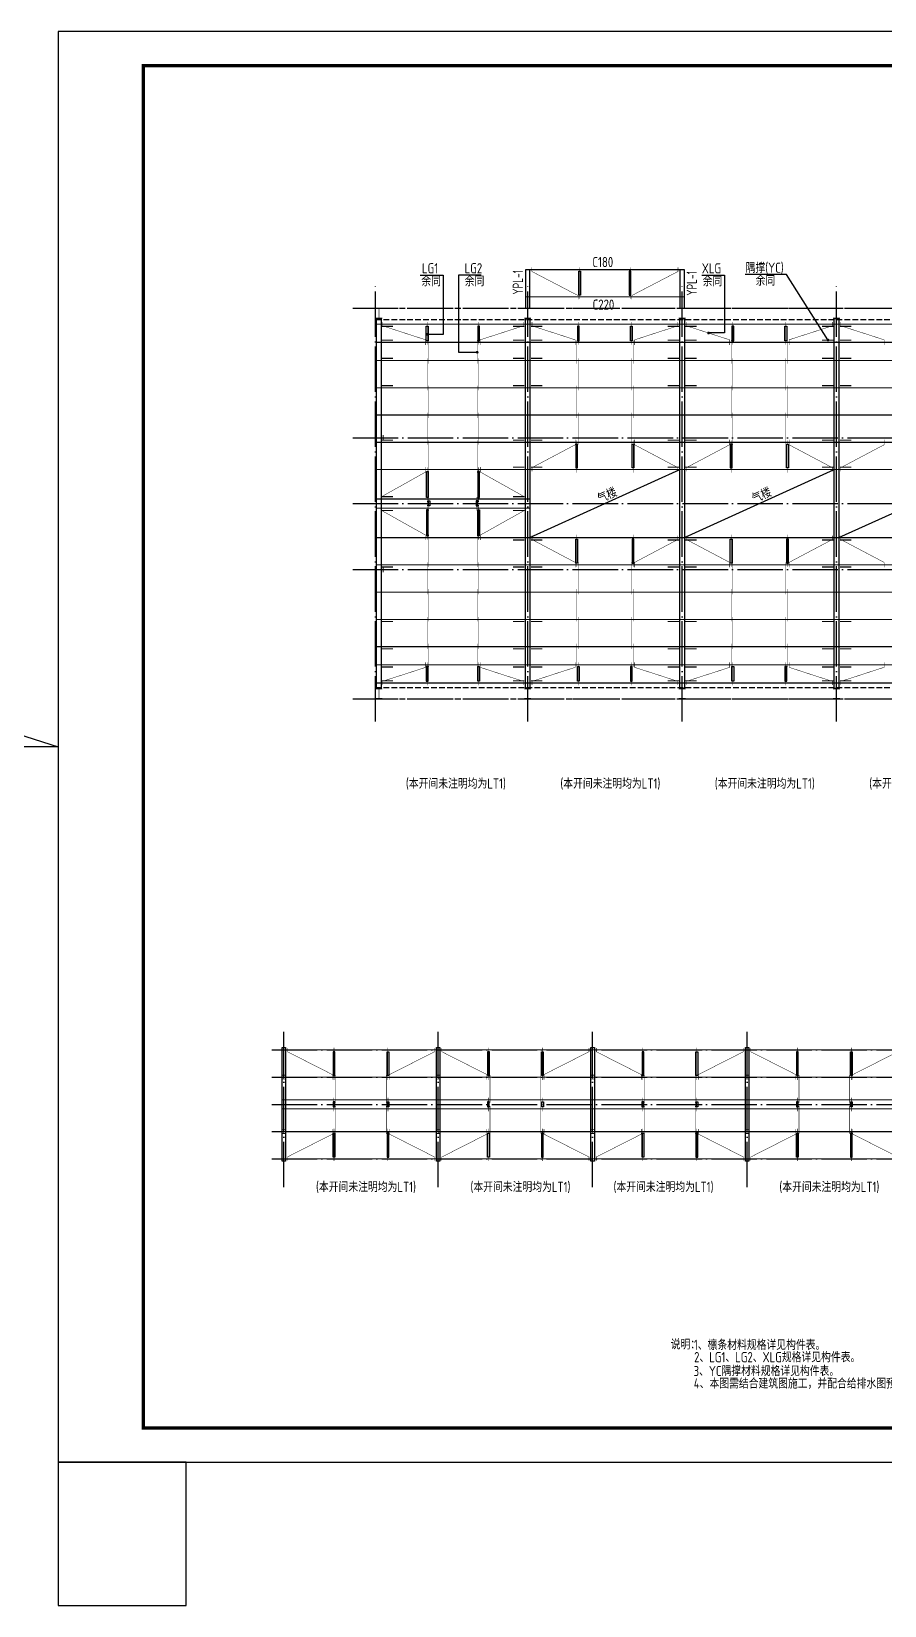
# Model space of a CAD drawing. Extents: x 9834882 to 10005569, y 1691670 to 2510806.
# Drawn here: x 9892948 to 9930504, y 1920607 to 1989920 of the extents above; entities that cross this region are included whole.
import ezdxf

# ---------------------------------------------------------------- set-up
doc = ezdxf.new("R2010")
doc.units = 0
doc.header["$LTSCALE"] = 1000
doc.header["$MEASUREMENT"] = 0
doc.linetypes.add('DASH', pattern=[0.35, 0.25, -0.1])
doc.linetypes.add('DOTE', pattern=[2.42, 2, -0.2, 0.02, -0.2])
for name, color, linetype in [('10014', 150, 'CONTINUOUS'), ('DIM_LEAD', 3, 'CONTINUOUS'), ('DOTE', 8, 'DOTE'), ('PUB_TEXT', 7, 'CONTINUOUS'), ('PUB_TITLE', 4, 'CONTINUOUS'), ('屋面隅撑', 6, 'CONTINUOUS'), ('柱', 2, 'CONTINUOUS'), ('标注文字', 3, 'CONTINUOUS'), ('梁', 4, 'CONTINUOUS'), ('檩条', 150, 'CONTINUOUS'), ('檩条拉条', 1, 'CONTINUOUS')]:
    doc.layers.add(name, color=color, linetype=linetype)
doc.styles.add('TSSD_DIMENSION', font='atssdeng.shx', dxfattribs={"width": 0.7, "bigfont": 'atssdchn.shx'})
doc.styles.add('TSSD_REIN', font='atssdeng.shx', dxfattribs={"width": 0.7, "bigfont": 'atssdchn.shx'})

msp = doc.modelspace()

# ---------------------------------------------------------------- hatches: boundary and pattern name
at = {"layer": '柱'}
for color, points in [(2, [(9908393.9, 1977730.7), (9908093.9, 1977730.7), (9908093.9, 1977698.7), (9908231.9, 1977698.7), (9908231.9, 1977312.7), (9908093.9, 1977312.7), (9908093.9, 1977280.7), (9908393.9, 1977280.7), (9908393.9, 1977312.7), (9908255.9, 1977312.7), (9908255.9, 1977698.7), (9908393.9, 1977698.7)]), (2, [(9914943.9, 1977730.7), (9914643.9, 1977730.7), (9914643.9, 1977698.7), (9914781.9, 1977698.7), (9914781.9, 1977312.7), (9914643.9, 1977312.7), (9914643.9, 1977280.7), (9914943.9, 1977280.7), (9914943.9, 1977312.7), (9914805.9, 1977312.7), (9914805.9, 1977698.7), (9914943.9, 1977698.7)]), (2, [(9921743.9, 1977730.7), (9921443.9, 1977730.7), (9921443.9, 1977698.7), (9921581.9, 1977698.7), (9921581.9, 1977312.7), (9921443.9, 1977312.7), (9921443.9, 1977280.7), (9921743.9, 1977280.7), (9921743.9, 1977312.7), (9921605.9, 1977312.7), (9921605.9, 1977698.7), (9921743.9, 1977698.7)]), (2, [(9928543.9, 1977730.7), (9928243.9, 1977730.7), (9928243.9, 1977698.7), (9928381.9, 1977698.7), (9928381.9, 1977312.7), (9928243.9, 1977312.7), (9928243.9, 1977280.7), (9928543.9, 1977280.7), (9928543.9, 1977312.7), (9928405.9, 1977312.7), (9928405.9, 1977698.7), (9928543.9, 1977698.7)]), (3, [(9908093.9, 1972150.7), (9908093.9, 1971910.7), (9908125.9, 1971910.7), (9908125.9, 1972018.7), (9908411.9, 1972018.7), (9908411.9, 1971910.7), (9908443.9, 1971910.7), (9908443.9, 1972150.7), (9908411.9, 1972150.7), (9908411.9, 1972042.7), (9908125.9, 1972042.7), (9908125.9, 1972150.7)]), (3, [(9908093.9, 1966350.7), (9908093.9, 1966110.7), (9908125.9, 1966110.7), (9908125.9, 1966218.7), (9908411.9, 1966218.7), (9908411.9, 1966110.7), (9908443.9, 1966110.7), (9908443.9, 1966350.7), (9908411.9, 1966350.7), (9908411.9, 1966242.7), (9908125.9, 1966242.7), (9908125.9, 1966350.7)]), (2, [(9908393.9, 1960530.7), (9908093.9, 1960530.7), (9908093.9, 1960562.7), (9908231.9, 1960562.7), (9908231.9, 1960948.7), (9908093.9, 1960948.7), (9908093.9, 1960980.7), (9908393.9, 1960980.7), (9908393.9, 1960948.7), (9908255.9, 1960948.7), (9908255.9, 1960562.7), (9908393.9, 1960562.7)]), (2, [(9914943.9, 1960530.7), (9914643.9, 1960530.7), (9914643.9, 1960562.7), (9914781.9, 1960562.7), (9914781.9, 1960948.7), (9914643.9, 1960948.7), (9914643.9, 1960980.7), (9914943.9, 1960980.7), (9914943.9, 1960948.7), (9914805.9, 1960948.7), (9914805.9, 1960562.7), (9914943.9, 1960562.7)]), (2, [(9921743.9, 1960530.7), (9921443.9, 1960530.7), (9921443.9, 1960562.7), (9921581.9, 1960562.7), (9921581.9, 1960948.7), (9921443.9, 1960948.7), (9921443.9, 1960980.7), (9921743.9, 1960980.7), (9921743.9, 1960948.7), (9921605.9, 1960948.7), (9921605.9, 1960562.7), (9921743.9, 1960562.7)]), (2, [(9928543.9, 1960530.7), (9928243.9, 1960530.7), (9928243.9, 1960562.7), (9928381.9, 1960562.7), (9928381.9, 1960948.7), (9928243.9, 1960948.7), (9928243.9, 1960980.7), (9928543.9, 1960980.7), (9928543.9, 1960948.7), (9928405.9, 1960948.7), (9928405.9, 1960562.7), (9928543.9, 1960562.7)]), (3, [(9904129, 1943975.7), (9903979, 1943975.7), (9903979, 1943943.7), (9904042, 1943943.7), (9904042, 1943807.7), (9903979, 1943807.7), (9903979, 1943775.7), (9904129, 1943775.7), (9904129, 1943807.7), (9904066, 1943807.7), (9904066, 1943943.7), (9904129, 1943943.7)]), (3, [(9910929, 1943975.7), (9910779, 1943975.7), (9910779, 1943943.7), (9910842, 1943943.7), (9910842, 1943807.7), (9910779, 1943807.7), (9910779, 1943775.7), (9910929, 1943775.7), (9910929, 1943807.7), (9910866, 1943807.7), (9910866, 1943943.7), (9910929, 1943943.7)]), (3, [(9917729, 1943975.7), (9917579, 1943975.7), (9917579, 1943943.7), (9917642, 1943943.7), (9917642, 1943807.7), (9917579, 1943807.7), (9917579, 1943775.7), (9917729, 1943775.7), (9917729, 1943807.7), (9917666, 1943807.7), (9917666, 1943943.7), (9917729, 1943943.7)]), (3, [(9924529, 1943975.7), (9924379, 1943975.7), (9924379, 1943943.7), (9924442, 1943943.7), (9924442, 1943807.7), (9924379, 1943807.7), (9924379, 1943775.7), (9924529, 1943775.7), (9924529, 1943807.7), (9924466, 1943807.7), (9924466, 1943943.7), (9924529, 1943943.7)]), (3, [(9904129, 1941575.7), (9903979, 1941575.7), (9903979, 1941543.7), (9904042, 1941543.7), (9904042, 1941407.7), (9903979, 1941407.7), (9903979, 1941375.7), (9904129, 1941375.7), (9904129, 1941407.7), (9904066, 1941407.7), (9904066, 1941543.7), (9904129, 1941543.7)]), (3, [(9910929, 1941575.7), (9910779, 1941575.7), (9910779, 1941543.7), (9910842, 1941543.7), (9910842, 1941407.7), (9910779, 1941407.7), (9910779, 1941375.7), (9910929, 1941375.7), (9910929, 1941407.7), (9910866, 1941407.7), (9910866, 1941543.7), (9910929, 1941543.7)]), (3, [(9917729, 1941575.7), (9917579, 1941575.7), (9917579, 1941543.7), (9917642, 1941543.7), (9917642, 1941407.7), (9917579, 1941407.7), (9917579, 1941375.7), (9917729, 1941375.7), (9917729, 1941407.7), (9917666, 1941407.7), (9917666, 1941543.7), (9917729, 1941543.7)]), (3, [(9924529, 1941575.7), (9924379, 1941575.7), (9924379, 1941543.7), (9924442, 1941543.7), (9924442, 1941407.7), (9924379, 1941407.7), (9924379, 1941375.7), (9924529, 1941375.7), (9924529, 1941407.7), (9924466, 1941407.7), (9924466, 1941543.7), (9924529, 1941543.7)])]:
    msp.add_hatch(color=color, dxfattribs=at).paths.add_polyline_path(points)

# ---------------------------------------------------------------- linework, layer by layer
at = {"layer": '10014', "const_width": 50}
for points in [[(9921693.9, 1979430.7), (9914693.9, 1979430.7)], [(9921693.9, 1978230.7), (9914693.9, 1978230.7)]]:
    msp.add_lwpolyline(points, dxfattribs=at)
at = {"layer": 'DIM_LEAD'}
for points in [[(9910065.6, 1979191.6), (9911067.6, 1979191.6), (9911067.6, 1976580.2), (9910366.2, 1976580.2)], [(9912743.2, 1979191.6), (9911741.2, 1979191.6), (9911741.2, 1975795.6), (9912570.7, 1975795.6)], [(9922455.1, 1979190), (9923457.1, 1979190), (9923457.1, 1976642.4), (9922755.7, 1976642.4)], [(9928014.7, 1976334.9), (9926184, 1979216.5), (9924367.2, 1979216.5)]]:
    msp.add_lwpolyline(points, dxfattribs=at)
at = {"layer": 'DIM_LEAD', "const_width": 60}
for points in [[(9910336.2, 1976580.2, 1), (9910396.2, 1976580.2, 1)], [(9922725.7, 1976642.4, 1), (9922785.7, 1976642.4, 1)], [(9927984.7, 1976334.9, 1), (9928044.7, 1976334.9, 1)], [(9912600.7, 1975795.6, -1), (9912540.7, 1975795.6, -1)]]:
    msp.add_lwpolyline(points, format="xyb", close=True, dxfattribs=at)
at = {"layer": 'DOTE'}
for p, q in [((9908093.9, 1959530.7), (9908093.9, 1978730.7)), ((9914793.9, 1959530.7), (9914793.9, 1978730.7)), ((9921593.9, 1959530.7), (9921593.9, 1978730.7)), ((9928393.9, 1959530.7), (9928393.9, 1978730.7)), ((9907093.9, 1977730.7), (9963293.9, 1977730.7)), ((9907093.9, 1972030.7), (9963293.9, 1972030.7)), ((9907093.9, 1969130.7), (9963293.9, 1969130.7)), ((9907093.9, 1966230.7), (9963293.9, 1966230.7)), ((9907093.9, 1960530.7), (9963293.9, 1960530.7)), ((9904054, 1939029.1), (9904054, 1945910.3)), ((9910854, 1939029.1), (9910854, 1945910.3)), ((9917654, 1939029.1), (9917654, 1945910.3)), ((9924454, 1939029.1), (9924454, 1945910.3)), ((9903529, 1945075.7), (9945379, 1945075.7)), ((9903529, 1943875.7), (9945379, 1943875.7)), ((9903529, 1942675.7), (9945379, 1942675.7)), ((9903529, 1941475.7), (9945379, 1941475.7)), ((9903529, 1940275.7), (9945379, 1940275.7))]:
    msp.add_line(p, q, dxfattribs=at)
at = {"layer": 'PUB_TITLE'}
msp.add_lwpolyline([(9894118.7, 1926919.7), (10005568.7, 1926919.7), (10005568.7, 1989919.7), (9894118.7, 1989919.7)], close=True, dxfattribs=at)
at = {"layer": 'PUB_TITLE', "const_width": 150}
msp.add_lwpolyline([(9897868.7, 1928419.7), (10004068.7, 1928419.7), (10004068.7, 1988419.7), (9897868.7, 1988419.7)], close=True, dxfattribs=at)
at = {"layer": 'PUB_TITLE', "color": 6}
msp.add_lwpolyline([(9885565.6, 1961152.4), (9894118.7, 1958419.7), (9834882.1, 1958419.7)], dxfattribs=at)
at = {"layer": 'PUB_TITLE', "color": 1}
msp.add_lwpolyline([(9894118.6, 1920607.2), (9899762.1, 1920607.2), (9899762.1, 1926919.7), (9894118.6, 1926919.7)], close=True, dxfattribs=at)
at = {"layer": '屋面隅撑', "const_width": 50}
for points in [[(9908857.3, 1976937.1), (9908357.3, 1976937.1)], [(9914150.5, 1976937.1), (9914650.5, 1976937.1)], [(9915437.3, 1976937.1), (9914937.3, 1976937.1)], [(9920950.5, 1976937.1), (9921450.5, 1976937.1)], [(9922237.3, 1976937.1), (9921737.3, 1976937.1)], [(9927750.5, 1976937.1), (9928250.5, 1976937.1)], [(9929037.3, 1976937.1), (9928537.3, 1976937.1)], [(9908857.3, 1976324.3), (9908357.3, 1976324.3)], [(9914150.5, 1976324.3), (9914650.5, 1976324.3)], [(9915437.3, 1976324.3), (9914937.3, 1976324.3)], [(9920950.5, 1976324.3), (9921450.5, 1976324.3)], [(9922237.3, 1976324.3), (9921737.3, 1976324.3)], [(9927750.5, 1976324.3), (9928250.5, 1976324.3)], [(9929037.3, 1976324.3), (9928537.3, 1976324.3)], [(9908857.3, 1975524.3), (9908357.3, 1975524.3)], [(9914150.5, 1975524.3), (9914650.5, 1975524.3)], [(9915437.3, 1975524.3), (9914937.3, 1975524.3)], [(9920950.5, 1975524.3), (9921450.5, 1975524.3)], [(9922237.3, 1975524.3), (9921737.3, 1975524.3)], [(9927750.5, 1975524.3), (9928250.5, 1975524.3)], [(9929037.3, 1975524.3), (9928537.3, 1975524.3)], [(9908857.3, 1974324.3), (9908357.3, 1974324.3)], [(9914150.5, 1974324.3), (9914650.5, 1974324.3)], [(9915437.3, 1974324.3), (9914937.3, 1974324.3)], [(9920950.5, 1974324.3), (9921450.5, 1974324.3)], [(9922237.3, 1974324.3), (9921737.3, 1974324.3)], [(9927750.5, 1974324.3), (9928250.5, 1974324.3)], [(9929037.3, 1974324.3), (9928537.3, 1974324.3)], [(9908857.3, 1971924.3), (9908357.3, 1971924.3)], [(9914150.5, 1971924.3), (9914650.5, 1971924.3)], [(9915437.3, 1971924.3), (9914937.3, 1971924.3)], [(9920950.5, 1971924.3), (9921450.5, 1971924.3)], [(9922237.3, 1971924.3), (9921737.3, 1971924.3)], [(9927750.5, 1971924.3), (9928250.5, 1971924.3)], [(9929037.3, 1971924.3), (9928537.3, 1971924.3)], [(9914150.5, 1970737.1), (9914650.5, 1970737.1)], [(9915437.3, 1970737.1), (9914937.3, 1970737.1)], [(9920950.5, 1970737.1), (9921450.5, 1970737.1)], [(9922237.3, 1970737.1), (9921737.3, 1970737.1)], [(9927750.5, 1970737.1), (9928250.5, 1970737.1)], [(9929037.3, 1970737.1), (9928537.3, 1970737.1)], [(9908857.3, 1969437.1), (9908357.3, 1969437.1)], [(9914150.5, 1969437.1), (9914650.5, 1969437.1)], [(9908857.3, 1968824.3), (9908357.3, 1968824.3)], [(9914150.5, 1968824.3), (9914650.5, 1968824.3)], [(9914150.5, 1967524.3), (9914650.5, 1967524.3)], [(9915437.3, 1967524.3), (9914937.3, 1967524.3)], [(9920950.5, 1967524.3), (9921450.5, 1967524.3)], [(9922237.3, 1967524.3), (9921737.3, 1967524.3)], [(9927750.5, 1967524.3), (9928250.5, 1967524.3)], [(9929037.3, 1967524.3), (9928537.3, 1967524.3)], [(9908857.3, 1966337.1), (9908357.3, 1966337.1)], [(9914150.5, 1966337.1), (9914650.5, 1966337.1)], [(9915437.3, 1966337.1), (9914937.3, 1966337.1)], [(9920950.5, 1966337.1), (9921450.5, 1966337.1)], [(9922237.3, 1966337.1), (9921737.3, 1966337.1)], [(9927750.5, 1966337.1), (9928250.5, 1966337.1)], [(9929037.3, 1966337.1), (9928537.3, 1966337.1)], [(9908857.3, 1963937.1), (9908357.3, 1963937.1)], [(9914150.5, 1963937.1), (9914650.5, 1963937.1)], [(9915437.3, 1963937.1), (9914937.3, 1963937.1)], [(9920950.5, 1963937.1), (9921450.5, 1963937.1)], [(9922237.3, 1963937.1), (9921737.3, 1963937.1)], [(9927750.5, 1963937.1), (9928250.5, 1963937.1)], [(9929037.3, 1963937.1), (9928537.3, 1963937.1)], [(9908857.3, 1962737.1), (9908357.3, 1962737.1)], [(9914150.5, 1962737.1), (9914650.5, 1962737.1)], [(9915437.3, 1962737.1), (9914937.3, 1962737.1)], [(9920950.5, 1962737.1), (9921450.5, 1962737.1)], [(9922237.3, 1962737.1), (9921737.3, 1962737.1)], [(9927750.5, 1962737.1), (9928250.5, 1962737.1)], [(9929037.3, 1962737.1), (9928537.3, 1962737.1)], [(9908857.3, 1961937.1), (9908357.3, 1961937.1)], [(9914150.5, 1961937.1), (9914650.5, 1961937.1)], [(9915437.3, 1961937.1), (9914937.3, 1961937.1)], [(9920950.5, 1961937.1), (9921450.5, 1961937.1)], [(9922237.3, 1961937.1), (9921737.3, 1961937.1)], [(9927750.5, 1961937.1), (9928250.5, 1961937.1)], [(9929037.3, 1961937.1), (9928537.3, 1961937.1)], [(9908857.3, 1961324.3), (9908357.3, 1961324.3)], [(9914150.5, 1961324.3), (9914650.5, 1961324.3)], [(9915437.3, 1961324.3), (9914937.3, 1961324.3)], [(9920950.5, 1961324.3), (9921450.5, 1961324.3)], [(9922237.3, 1961324.3), (9921737.3, 1961324.3)], [(9927750.5, 1961324.3), (9928250.5, 1961324.3)], [(9929037.3, 1961324.3), (9928537.3, 1961324.3)]]:
    msp.add_lwpolyline(points, dxfattribs=at)
at = {"layer": '柱', "color": 2, "const_width": 5}
for points in [[(9908393.9, 1977730.7), (9908093.9, 1977730.7), (9908093.9, 1977698.7), (9908231.9, 1977698.7), (9908231.9, 1977312.7), (9908093.9, 1977312.7), (9908093.9, 1977280.7), (9908393.9, 1977280.7), (9908393.9, 1977312.7), (9908255.9, 1977312.7), (9908255.9, 1977698.7), (9908393.9, 1977698.7)], [(9914943.9, 1977730.7), (9914643.9, 1977730.7), (9914643.9, 1977698.7), (9914781.9, 1977698.7), (9914781.9, 1977312.7), (9914643.9, 1977312.7), (9914643.9, 1977280.7), (9914943.9, 1977280.7), (9914943.9, 1977312.7), (9914805.9, 1977312.7), (9914805.9, 1977698.7), (9914943.9, 1977698.7)], [(9921743.9, 1977730.7), (9921443.9, 1977730.7), (9921443.9, 1977698.7), (9921581.9, 1977698.7), (9921581.9, 1977312.7), (9921443.9, 1977312.7), (9921443.9, 1977280.7), (9921743.9, 1977280.7), (9921743.9, 1977312.7), (9921605.9, 1977312.7), (9921605.9, 1977698.7), (9921743.9, 1977698.7)], [(9928543.9, 1977730.7), (9928243.9, 1977730.7), (9928243.9, 1977698.7), (9928381.9, 1977698.7), (9928381.9, 1977312.7), (9928243.9, 1977312.7), (9928243.9, 1977280.7), (9928543.9, 1977280.7), (9928543.9, 1977312.7), (9928405.9, 1977312.7), (9928405.9, 1977698.7), (9928543.9, 1977698.7)], [(9908393.9, 1960530.7), (9908093.9, 1960530.7), (9908093.9, 1960562.7), (9908231.9, 1960562.7), (9908231.9, 1960948.7), (9908093.9, 1960948.7), (9908093.9, 1960980.7), (9908393.9, 1960980.7), (9908393.9, 1960948.7), (9908255.9, 1960948.7), (9908255.9, 1960562.7), (9908393.9, 1960562.7)], [(9914943.9, 1960530.7), (9914643.9, 1960530.7), (9914643.9, 1960562.7), (9914781.9, 1960562.7), (9914781.9, 1960948.7), (9914643.9, 1960948.7), (9914643.9, 1960980.7), (9914943.9, 1960980.7), (9914943.9, 1960948.7), (9914805.9, 1960948.7), (9914805.9, 1960562.7), (9914943.9, 1960562.7)], [(9921743.9, 1960530.7), (9921443.9, 1960530.7), (9921443.9, 1960562.7), (9921581.9, 1960562.7), (9921581.9, 1960948.7), (9921443.9, 1960948.7), (9921443.9, 1960980.7), (9921743.9, 1960980.7), (9921743.9, 1960948.7), (9921605.9, 1960948.7), (9921605.9, 1960562.7), (9921743.9, 1960562.7)], [(9928543.9, 1960530.7), (9928243.9, 1960530.7), (9928243.9, 1960562.7), (9928381.9, 1960562.7), (9928381.9, 1960948.7), (9928243.9, 1960948.7), (9928243.9, 1960980.7), (9928543.9, 1960980.7), (9928543.9, 1960948.7), (9928405.9, 1960948.7), (9928405.9, 1960562.7), (9928543.9, 1960562.7)]]:
    msp.add_lwpolyline(points, close=True, dxfattribs=at)
at = {"layer": '柱', "color": 3, "const_width": 5}
for points in [[(9908093.9, 1972150.7), (9908093.9, 1971910.7), (9908125.9, 1971910.7), (9908125.9, 1972018.7), (9908411.9, 1972018.7), (9908411.9, 1971910.7), (9908443.9, 1971910.7), (9908443.9, 1972150.7), (9908411.9, 1972150.7), (9908411.9, 1972042.7), (9908125.9, 1972042.7), (9908125.9, 1972150.7)], [(9908093.9, 1966350.7), (9908093.9, 1966110.7), (9908125.9, 1966110.7), (9908125.9, 1966218.7), (9908411.9, 1966218.7), (9908411.9, 1966110.7), (9908443.9, 1966110.7), (9908443.9, 1966350.7), (9908411.9, 1966350.7), (9908411.9, 1966242.7), (9908125.9, 1966242.7), (9908125.9, 1966350.7)], [(9904129, 1943975.7), (9903979, 1943975.7), (9903979, 1943943.7), (9904042, 1943943.7), (9904042, 1943807.7), (9903979, 1943807.7), (9903979, 1943775.7), (9904129, 1943775.7), (9904129, 1943807.7), (9904066, 1943807.7), (9904066, 1943943.7), (9904129, 1943943.7)], [(9910929, 1943975.7), (9910779, 1943975.7), (9910779, 1943943.7), (9910842, 1943943.7), (9910842, 1943807.7), (9910779, 1943807.7), (9910779, 1943775.7), (9910929, 1943775.7), (9910929, 1943807.7), (9910866, 1943807.7), (9910866, 1943943.7), (9910929, 1943943.7)], [(9917729, 1943975.7), (9917579, 1943975.7), (9917579, 1943943.7), (9917642, 1943943.7), (9917642, 1943807.7), (9917579, 1943807.7), (9917579, 1943775.7), (9917729, 1943775.7), (9917729, 1943807.7), (9917666, 1943807.7), (9917666, 1943943.7), (9917729, 1943943.7)], [(9924529, 1943975.7), (9924379, 1943975.7), (9924379, 1943943.7), (9924442, 1943943.7), (9924442, 1943807.7), (9924379, 1943807.7), (9924379, 1943775.7), (9924529, 1943775.7), (9924529, 1943807.7), (9924466, 1943807.7), (9924466, 1943943.7), (9924529, 1943943.7)], [(9904129, 1941575.7), (9903979, 1941575.7), (9903979, 1941543.7), (9904042, 1941543.7), (9904042, 1941407.7), (9903979, 1941407.7), (9903979, 1941375.7), (9904129, 1941375.7), (9904129, 1941407.7), (9904066, 1941407.7), (9904066, 1941543.7), (9904129, 1941543.7)], [(9910929, 1941575.7), (9910779, 1941575.7), (9910779, 1941543.7), (9910842, 1941543.7), (9910842, 1941407.7), (9910779, 1941407.7), (9910779, 1941375.7), (9910929, 1941375.7), (9910929, 1941407.7), (9910866, 1941407.7), (9910866, 1941543.7), (9910929, 1941543.7)], [(9917729, 1941575.7), (9917579, 1941575.7), (9917579, 1941543.7), (9917642, 1941543.7), (9917642, 1941407.7), (9917579, 1941407.7), (9917579, 1941375.7), (9917729, 1941375.7), (9917729, 1941407.7), (9917666, 1941407.7), (9917666, 1941543.7), (9917729, 1941543.7)], [(9924529, 1941575.7), (9924379, 1941575.7), (9924379, 1941543.7), (9924442, 1941543.7), (9924442, 1941407.7), (9924379, 1941407.7), (9924379, 1941375.7), (9924529, 1941375.7), (9924529, 1941407.7), (9924466, 1941407.7), (9924466, 1941543.7), (9924529, 1941543.7)]]:
    msp.add_lwpolyline(points, close=True, dxfattribs=at)
at = {"layer": '标注文字', "color": 6}
for p, q in [((9914893.9, 1967630.7), (9921493.9, 1970630.7)), ((9921693.9, 1967630.7), (9928293.9, 1970630.7)), ((9928493.9, 1967630.7), (9935093.9, 1970630.7))]:
    msp.add_line(p, q, dxfattribs=at)
at = {"layer": '梁', "color": 5}
for points in [[(9914693.9, 1977730.7), (9914893.9, 1977730.7), (9914893.9, 1979430.7), (9914693.9, 1979430.7)], [(9921493.9, 1977730.7), (9921693.9, 1977730.7), (9921693.9, 1979430.7), (9921493.9, 1979430.7)]]:
    msp.add_lwpolyline(points, close=True, dxfattribs=at)
at = {"layer": '梁'}
for points in [[(9908343.9, 1960980.7), (9908143.9, 1960980.7), (9908143.9, 1977280.7), (9908343.9, 1977280.7)], [(9914893.9, 1960980.7), (9914693.9, 1960980.7), (9914693.9, 1977280.7), (9914893.9, 1977280.7)], [(9921693.9, 1960980.7), (9921493.9, 1960980.7), (9921493.9, 1977280.7), (9921693.9, 1977280.7)], [(9928493.9, 1960980.7), (9928293.9, 1960980.7), (9928293.9, 1977280.7), (9928493.9, 1977280.7)], [(9904129, 1940175.7), (9903979, 1940175.7), (9903979, 1945175.7), (9904129, 1945175.7)], [(9910929, 1940175.7), (9910779, 1940175.7), (9910779, 1945175.7), (9910929, 1945175.7)], [(9917729, 1940175.7), (9917579, 1940175.7), (9917579, 1945175.7), (9917729, 1945175.7)], [(9924529, 1940175.7), (9924379, 1940175.7), (9924379, 1945175.7), (9924529, 1945175.7)]]:
    msp.add_lwpolyline(points, close=True, dxfattribs=at)
at = {"layer": '檩条', "linetype": 'DASH'}
for points in [[(9908093.9, 1977730.7), (9962293.9, 1977730.7)], [(9908093.9, 1977230.7), (9962293.9, 1977230.7)], [(9908093.9, 1961030.7), (9962293.9, 1961030.7)], [(9908093.9, 1960530.7), (9962293.9, 1960530.7)]]:
    msp.add_lwpolyline(points, dxfattribs=at)
at = {"layer": '檩条', "const_width": 50}
for points in [[(9908093.9, 1977030.7), (9962293.9, 1977030.7)], [(9908093.9, 1976230.7), (9962293.9, 1976230.7)], [(9908093.9, 1975430.7), (9962293.9, 1975430.7)], [(9908093.9, 1974230.7), (9962293.9, 1974230.7)], [(9908093.9, 1973030.7), (9962293.9, 1973030.7)], [(9908093.9, 1971830.7), (9962293.9, 1971830.7)], [(9908093.9, 1970630.7), (9962293.9, 1970630.7)], [(9908093.9, 1969330.7), (9914913.9, 1969330.7)], [(9908093.9, 1968930.7), (9914913.9, 1968930.7)], [(9908093.9, 1967630.7), (9962293.9, 1967630.7)], [(9908093.9, 1966430.7), (9962293.9, 1966430.7)], [(9908093.9, 1965230.7), (9962293.9, 1965230.7)], [(9908093.9, 1964030.7), (9962293.9, 1964030.7)], [(9908093.9, 1962830.7), (9962293.9, 1962830.7)], [(9908093.9, 1962030.7), (9962293.9, 1962030.7)], [(9908093.9, 1961230.7), (9962293.9, 1961230.7)], [(9903979, 1945075.7), (9944929, 1945075.7)], [(9903979, 1943875.7), (9944929, 1943875.7)], [(9903979, 1942875.7), (9944929, 1942875.7)], [(9903979, 1942475.7), (9944929, 1942475.7)], [(9903979, 1941475.7), (9944929, 1941475.7)], [(9903979, 1940275.7), (9944929, 1940275.7)]]:
    msp.add_lwpolyline(points, dxfattribs=at)
at = {"layer": '檩条拉条', "color": 1, "const_width": 20}
for points in [[(9914975, 1979529.1), (9914975, 1979352), (9917012.1, 1978291.5), (9917012.1, 1978124.1)], [(9917085.9, 1978132.6), (9917085.9, 1979533.9)], [(9919302, 1978132.6), (9919302, 1979533.9)], [(9921412.9, 1979529.1), (9921412.9, 1979352), (9919375.8, 1978291.5), (9919375.8, 1978124.1)], [(9908402.7, 1977122.8), (9908402.7, 1976957.7), (9910304.4, 1976341.5), (9910304.4, 1976119.9)], [(9910368.4, 1976122.4), (9910368.4, 1977133.8)], [(9912639.5, 1976122.4), (9912639.5, 1977133.8)], [(9914605.1, 1977122.8), (9914605.1, 1976957.7), (9912703.5, 1976341.5), (9912703.5, 1976119.9)], [(9914982.7, 1977122.8), (9914982.7, 1976957.7), (9916884.4, 1976341.5), (9916884.4, 1976119.9)], [(9917027, 1976122.4), (9917027, 1977133.8)], [(9919360.9, 1976122.4), (9919360.9, 1977133.8)], [(9921405.1, 1977122.8), (9921405.1, 1976957.7), (9919503.5, 1976341.5), (9919503.5, 1976119.9)], [(9921782.7, 1977122.8), (9921782.7, 1976957.7), (9923684.4, 1976341.5), (9923684.4, 1976119.9)], [(9923827, 1976122.4), (9923827, 1977133.8)], [(9926160.9, 1976122.4), (9926160.9, 1977133.8)], [(9928205.1, 1977122.8), (9928205.1, 1976957.7), (9926303.5, 1976341.5), (9926303.5, 1976119.9)], [(9928582.7, 1977122.8), (9928582.7, 1976957.7), (9930484.4, 1976341.5), (9930484.4, 1976119.9)], [(9910441.9, 1975298), (9910441.9, 1976322.6)], [(9912566, 1975298), (9912566, 1976322.6)], [(9916953.5, 1975298), (9916953.5, 1976322.6)], [(9919434.4, 1975298), (9919434.4, 1976322.6)], [(9923753.5, 1975298), (9923753.5, 1976322.6)], [(9926234.4, 1975298), (9926234.4, 1976322.6)], [(9910368.4, 1974122.4), (9910368.4, 1975533.8)], [(9912639.5, 1974122.4), (9912639.5, 1975533.8)], [(9917027, 1974122.4), (9917027, 1975533.8)], [(9919360.9, 1974122.4), (9919360.9, 1975533.8)], [(9923827, 1974122.4), (9923827, 1975533.8)], [(9926160.9, 1974122.4), (9926160.9, 1975533.8)], [(9910441.9, 1972898), (9910441.9, 1974322.6)], [(9912566, 1972898), (9912566, 1974322.6)], [(9916953.5, 1972898), (9916953.5, 1974322.6)], [(9919434.4, 1972898), (9919434.4, 1974322.6)], [(9923753.5, 1972898), (9923753.5, 1974322.6)], [(9926234.4, 1972898), (9926234.4, 1974322.6)], [(9910368.4, 1971722.4), (9910368.4, 1973133.8)], [(9912639.5, 1971722.4), (9912639.5, 1973133.8)], [(9917027, 1971722.4), (9917027, 1973133.8)], [(9919360.9, 1971722.4), (9919360.9, 1973133.8)], [(9923827, 1971722.4), (9923827, 1973133.8)], [(9926160.9, 1971722.4), (9926160.9, 1973133.8)], [(9914982.7, 1970548.5), (9914982.7, 1970713.6), (9916884.4, 1971719.9), (9916884.4, 1971941.5)], [(9921405.1, 1970548.5), (9921405.1, 1970713.6), (9919503.5, 1971719.9), (9919503.5, 1971941.5)], [(9921782.7, 1970548.5), (9921782.7, 1970713.6), (9923684.4, 1971719.9), (9923684.4, 1971941.5)], [(9928205.1, 1970548.5), (9928205.1, 1970713.6), (9926303.5, 1971719.9), (9926303.5, 1971941.5)], [(9928582.7, 1970548.5), (9928582.7, 1970713.6), (9930484.4, 1971719.9), (9930484.4, 1971941.5)], [(9910441.9, 1970498), (9910441.9, 1971922.6)], [(9912566, 1970498), (9912566, 1971922.6)], [(9916953.5, 1970498), (9916953.5, 1971922.6)], [(9919434.4, 1970498), (9919434.4, 1971922.6)], [(9923753.5, 1970498), (9923753.5, 1971922.6)], [(9926234.4, 1970498), (9926234.4, 1971922.6)], [(9908325.6, 1969248.5), (9908325.6, 1969413.6), (9910299.6, 1970519.9), (9910299.6, 1970741.5)], [(9910372.8, 1969198), (9910372.8, 1970722.6)], [(9912635.1, 1969198), (9912635.1, 1970722.6)], [(9914682.3, 1969248.5), (9914682.3, 1969413.6), (9912708.3, 1970519.9), (9912708.3, 1970741.5)], [(9910446, 1968825.2), (9910446, 1969422.6)], [(9912561.8, 1968825.2), (9912561.8, 1969422.6)], [(9908325.6, 1969012.8), (9908325.6, 1968847.7), (9910299.6, 1967741.5), (9910299.6, 1967519.9)], [(9910372.8, 1969063.4), (9910372.8, 1967538.7)], [(9912635.1, 1969063.4), (9912635.1, 1967538.7)], [(9914682.3, 1969012.8), (9914682.3, 1968847.7), (9912708.3, 1967741.5), (9912708.3, 1967519.9)], [(9910441.9, 1967763.4), (9910441.9, 1966338.7)], [(9912566, 1967763.4), (9912566, 1966338.7)], [(9914982.7, 1967712.8), (9914982.7, 1967547.7), (9916884.4, 1966541.5), (9916884.4, 1966319.9)], [(9916953.5, 1967763.4), (9916953.5, 1966338.7)], [(9919434.4, 1967763.4), (9919434.4, 1966338.7)], [(9921405.1, 1967712.8), (9921405.1, 1967547.7), (9919503.5, 1966541.5), (9919503.5, 1966319.9)], [(9921782.7, 1967712.8), (9921782.7, 1967547.7), (9923684.4, 1966541.5), (9923684.4, 1966319.9)], [(9923753.5, 1967763.4), (9923753.5, 1966338.7)], [(9926234.4, 1967763.4), (9926234.4, 1966338.7)], [(9928205.1, 1967712.8), (9928205.1, 1967547.7), (9926303.5, 1966541.5), (9926303.5, 1966319.9)], [(9928582.7, 1967712.8), (9928582.7, 1967547.7), (9930484.4, 1966541.5), (9930484.4, 1966319.9)], [(9910368.4, 1966539), (9910368.4, 1965127.5)], [(9912639.5, 1966539), (9912639.5, 1965127.5)], [(9917027, 1966539), (9917027, 1965127.5)], [(9919360.9, 1966539), (9919360.9, 1965127.5)], [(9923827, 1966539), (9923827, 1965127.5)], [(9926160.9, 1966539), (9926160.9, 1965127.5)], [(9910441.9, 1965363.4), (9910441.9, 1963938.7)], [(9912566, 1965363.4), (9912566, 1963938.7)], [(9916953.5, 1965363.4), (9916953.5, 1963938.7)], [(9919434.4, 1965363.4), (9919434.4, 1963938.7)], [(9923753.5, 1965363.4), (9923753.5, 1963938.7)], [(9926234.4, 1965363.4), (9926234.4, 1963938.7)], [(9910368.4, 1964139), (9910368.4, 1962727.5)], [(9912639.5, 1964139), (9912639.5, 1962727.5)], [(9917027, 1964139), (9917027, 1962727.5)], [(9919360.9, 1964139), (9919360.9, 1962727.5)], [(9923827, 1964139), (9923827, 1962727.5)], [(9926160.9, 1964139), (9926160.9, 1962727.5)], [(9910441.9, 1962963.4), (9910441.9, 1961938.7)], [(9912566, 1962963.4), (9912566, 1961938.7)], [(9916953.5, 1962963.4), (9916953.5, 1961938.7)], [(9919434.4, 1962963.4), (9919434.4, 1961938.7)], [(9923753.5, 1962963.4), (9923753.5, 1961938.7)], [(9926234.4, 1962963.4), (9926234.4, 1961938.7)], [(9908402.7, 1961138.5), (9908402.7, 1961303.6), (9910304.4, 1961919.9), (9910304.4, 1962141.5)], [(9910368.4, 1962139), (9910368.4, 1961127.5)], [(9912639.5, 1962139), (9912639.5, 1961127.5)], [(9914605.1, 1961138.5), (9914605.1, 1961303.6), (9912703.5, 1961919.9), (9912703.5, 1962141.5)], [(9914982.7, 1961138.5), (9914982.7, 1961303.6), (9916884.4, 1961919.9), (9916884.4, 1962141.5)], [(9917027, 1962139), (9917027, 1961127.5)], [(9919360.9, 1962139), (9919360.9, 1961127.5)], [(9921405.1, 1961138.5), (9921405.1, 1961303.6), (9919503.5, 1961919.9), (9919503.5, 1962141.5)], [(9921782.7, 1961138.5), (9921782.7, 1961303.6), (9923684.4, 1961919.9), (9923684.4, 1962141.5)], [(9923827, 1962139), (9923827, 1961127.5)], [(9926160.9, 1962139), (9926160.9, 1961127.5)], [(9928205.1, 1961138.5), (9928205.1, 1961303.6), (9926303.5, 1961919.9), (9926303.5, 1962141.5)], [(9928582.7, 1961138.5), (9928582.7, 1961303.6), (9930484.4, 1961919.9), (9930484.4, 1962141.5)], [(9904215.9, 1945157.9), (9904215.9, 1944992.7), (9906198.2, 1943986.5), (9906198.2, 1943764.9)], [(9906267.3, 1943743), (9906267.3, 1945167.7)], [(9908640.6, 1943743), (9908640.6, 1945167.7)], [(9910692, 1945157.9), (9910692, 1944992.7), (9908709.7, 1943986.5), (9908709.7, 1943764.9)], [(9911015.9, 1945157.9), (9911015.9, 1944992.7), (9912998.2, 1943986.5), (9912998.2, 1943764.9)], [(9913067.3, 1943743), (9913067.3, 1945167.7)], [(9915440.6, 1943743), (9915440.6, 1945167.7)], [(9917492, 1945157.9), (9917492, 1944992.7), (9915509.7, 1943986.5), (9915509.7, 1943764.9)], [(9917815.9, 1945157.9), (9917815.9, 1944992.7), (9919798.2, 1943986.5), (9919798.2, 1943764.9)], [(9919867.3, 1943743), (9919867.3, 1945167.7)], [(9922240.6, 1943743), (9922240.6, 1945167.7)], [(9924292, 1945157.9), (9924292, 1944992.7), (9922309.7, 1943986.5), (9922309.7, 1943764.9)], [(9924615.9, 1945157.9), (9924615.9, 1944992.7), (9926598.2, 1943986.5), (9926598.2, 1943764.9)], [(9926667.3, 1943743), (9926667.3, 1945167.7)], [(9929040.6, 1943743), (9929040.6, 1945167.7)], [(9931092, 1945157.9), (9931092, 1944992.7), (9929109.7, 1943986.5), (9929109.7, 1943764.9)], [(9906336.5, 1942743), (9906336.5, 1943967.7)], [(9908571.5, 1942743), (9908571.5, 1943967.7)], [(9913136.5, 1942743), (9913136.5, 1943967.7)], [(9915371.5, 1942743), (9915371.5, 1943967.7)], [(9919936.5, 1942743), (9919936.5, 1943967.7)], [(9922171.5, 1942743), (9922171.5, 1943967.7)], [(9926736.5, 1942743), (9926736.5, 1943967.7)], [(9928971.5, 1942743), (9928971.5, 1943967.7)], [(9906263.2, 1942370.3), (9906263.2, 1942967.7)], [(9908644.8, 1942370.3), (9908644.8, 1942967.7)], [(9913063.2, 1942370.3), (9913063.2, 1942967.7)], [(9915444.8, 1942370.3), (9915444.8, 1942967.7)], [(9919863.2, 1942370.3), (9919863.2, 1942967.7)], [(9922244.8, 1942370.3), (9922244.8, 1942967.7)], [(9926663.2, 1942370.3), (9926663.2, 1942967.7)], [(9929044.8, 1942370.3), (9929044.8, 1942967.7)], [(9906336.5, 1942608.4), (9906336.5, 1941383.8)], [(9908571.5, 1942608.4), (9908571.5, 1941383.8)], [(9913136.5, 1942608.4), (9913136.5, 1941383.8)], [(9915371.5, 1942608.4), (9915371.5, 1941383.8)], [(9919936.5, 1942608.4), (9919936.5, 1941383.8)], [(9922171.5, 1942608.4), (9922171.5, 1941383.8)], [(9926736.5, 1942608.4), (9926736.5, 1941383.8)], [(9928971.5, 1942608.4), (9928971.5, 1941383.8)], [(9904215.9, 1940193.6), (9904215.9, 1940358.7), (9906198.2, 1941364.9), (9906198.2, 1941586.5)], [(9906267.3, 1941608.4), (9906267.3, 1940183.8)], [(9908640.6, 1941608.4), (9908640.6, 1940183.8)], [(9910692, 1940193.6), (9910692, 1940358.7), (9908709.7, 1941364.9), (9908709.7, 1941586.5)], [(9911015.9, 1940193.6), (9911015.9, 1940358.7), (9912998.2, 1941364.9), (9912998.2, 1941586.5)], [(9913067.3, 1941608.4), (9913067.3, 1940183.8)], [(9915440.6, 1941608.4), (9915440.6, 1940183.8)], [(9917492, 1940193.6), (9917492, 1940358.7), (9915509.7, 1941364.9), (9915509.7, 1941586.5)], [(9917815.9, 1940193.6), (9917815.9, 1940358.7), (9919798.2, 1941364.9), (9919798.2, 1941586.5)], [(9919867.3, 1941608.4), (9919867.3, 1940183.8)], [(9922240.6, 1941608.4), (9922240.6, 1940183.8)], [(9924292, 1940193.6), (9924292, 1940358.7), (9922309.7, 1941364.9), (9922309.7, 1941586.5)], [(9924615.9, 1940193.6), (9924615.9, 1940358.7), (9926598.2, 1941364.9), (9926598.2, 1941586.5)], [(9926667.3, 1941608.4), (9926667.3, 1940183.8)], [(9929040.6, 1941608.4), (9929040.6, 1940183.8)], [(9931092, 1940193.6), (9931092, 1940358.7), (9929109.7, 1941364.9), (9929109.7, 1941586.5)]]:
    msp.add_lwpolyline(points, dxfattribs=at)
at = {"layer": '檩条拉条', "color": 3}
for points in [[(9917046, 1979367.2), (9917126, 1979367.2), (9917125.9, 1978309.6), (9917045.9, 1978309.6)], [(9919341.9, 1979367.2), (9919261.9, 1979367.2), (9919262, 1978309.6), (9919342, 1978309.6)], [(9910408.4, 1976298.8), (9910328.4, 1976298.8), (9910328.4, 1976949.1), (9910408.4, 1976949.1)], [(9912599.5, 1976298.8), (9912679.5, 1976298.8), (9912679.5, 1976949.1), (9912599.5, 1976949.1)], [(9916987, 1976298.8), (9917067, 1976298.8), (9917067, 1976949.1), (9916987, 1976949.1)], [(9919400.9, 1976298.8), (9919320.9, 1976298.8), (9919320.9, 1976949.1), (9919400.9, 1976949.1)], [(9923787, 1976298.8), (9923867, 1976298.8), (9923867, 1976949.1), (9923787, 1976949.1)], [(9926200.9, 1976298.8), (9926120.9, 1976298.8), (9926120.9, 1976949.1), (9926200.9, 1976949.1)], [(9916913.5, 1970698.8), (9916993.5, 1970698.8), (9916993.5, 1971749.1), (9916913.5, 1971749.1)], [(9919474.4, 1970698.8), (9919394.4, 1970698.8), (9919394.4, 1971749.1), (9919474.4, 1971749.1)], [(9923713.5, 1970698.8), (9923793.5, 1970698.8), (9923793.5, 1971749.1), (9923713.5, 1971749.1)], [(9926274.4, 1970698.8), (9926194.4, 1970698.8), (9926194.4, 1971749.1), (9926274.4, 1971749.1)], [(9910412.8, 1969398.8), (9910332.8, 1969398.8), (9910332.8, 1970549.1), (9910412.8, 1970549.1)], [(9912595.1, 1969398.8), (9912675.1, 1969398.8), (9912675.1, 1970549.1), (9912595.1, 1970549.1)], [(9910486, 1969026.1), (9910406, 1969026.1), (9910406, 1969249.1), (9910486, 1969249.1)], [(9912521.8, 1969026.1), (9912601.8, 1969026.1), (9912601.8, 1969249.1), (9912521.8, 1969249.1)], [(9910412.8, 1968862.5), (9910332.8, 1968862.5), (9910332.8, 1967712.2), (9910412.8, 1967712.2)], [(9912595.1, 1968862.5), (9912675.1, 1968862.5), (9912675.1, 1967712.2), (9912595.1, 1967712.2)], [(9916913.5, 1967562.5), (9916993.5, 1967562.5), (9916993.5, 1966512.2), (9916913.5, 1966512.2)], [(9919474.4, 1967562.5), (9919394.4, 1967562.5), (9919394.4, 1966512.2), (9919474.4, 1966512.2)], [(9923713.5, 1967562.5), (9923793.5, 1967562.5), (9923793.5, 1966512.2), (9923713.5, 1966512.2)], [(9926274.4, 1967562.5), (9926194.4, 1967562.5), (9926194.4, 1966512.2), (9926274.4, 1966512.2)], [(9910408.4, 1961962.5), (9910328.4, 1961962.5), (9910328.4, 1961312.2), (9910408.4, 1961312.2)], [(9912599.5, 1961962.5), (9912679.5, 1961962.5), (9912679.5, 1961312.2), (9912599.5, 1961312.2)], [(9916987, 1961962.5), (9917067, 1961962.5), (9917067, 1961312.2), (9916987, 1961312.2)], [(9919400.9, 1961962.5), (9919320.9, 1961962.5), (9919320.9, 1961312.2), (9919400.9, 1961312.2)], [(9923787, 1961962.5), (9923867, 1961962.5), (9923867, 1961312.2), (9923787, 1961312.2)], [(9926200.9, 1961962.5), (9926120.9, 1961962.5), (9926120.9, 1961312.2), (9926200.9, 1961312.2)], [(9906227.3, 1943943.9), (9906307.3, 1943943.9), (9906307.3, 1944994.2), (9906227.3, 1944994.2)], [(9908680.6, 1943943.9), (9908600.6, 1943943.9), (9908600.6, 1944994.2), (9908680.6, 1944994.2)], [(9913027.3, 1943943.9), (9913107.3, 1943943.9), (9913107.3, 1944994.2), (9913027.3, 1944994.2)], [(9915480.6, 1943943.9), (9915400.6, 1943943.9), (9915400.6, 1944994.2), (9915480.6, 1944994.2)], [(9919827.3, 1943943.9), (9919907.3, 1943943.9), (9919907.3, 1944994.2), (9919827.3, 1944994.2)], [(9922280.6, 1943943.9), (9922200.6, 1943943.9), (9922200.6, 1944994.2), (9922280.6, 1944994.2)], [(9926627.3, 1943943.9), (9926707.3, 1943943.9), (9926707.3, 1944994.2), (9926627.3, 1944994.2)], [(9929080.6, 1943943.9), (9929000.6, 1943943.9), (9929000.6, 1944994.2), (9929080.6, 1944994.2)], [(9906223.2, 1942571.1), (9906303.2, 1942571.1), (9906303.2, 1942794.2), (9906223.2, 1942794.2)], [(9908684.8, 1942571.1), (9908604.8, 1942571.1), (9908604.8, 1942794.2), (9908684.8, 1942794.2)], [(9913023.2, 1942571.1), (9913103.2, 1942571.1), (9913103.2, 1942794.2), (9913023.2, 1942794.2)], [(9915484.8, 1942571.1), (9915404.8, 1942571.1), (9915404.8, 1942794.2), (9915484.8, 1942794.2)], [(9919823.2, 1942571.1), (9919903.2, 1942571.1), (9919903.2, 1942794.2), (9919823.2, 1942794.2)], [(9922284.8, 1942571.1), (9922204.8, 1942571.1), (9922204.8, 1942794.2), (9922284.8, 1942794.2)], [(9926623.2, 1942571.1), (9926703.2, 1942571.1), (9926703.2, 1942794.2), (9926623.2, 1942794.2)], [(9929084.8, 1942571.1), (9929004.8, 1942571.1), (9929004.8, 1942794.2), (9929084.8, 1942794.2)], [(9906227.3, 1941407.6), (9906307.3, 1941407.6), (9906307.3, 1940357.3), (9906227.3, 1940357.3)], [(9908680.6, 1941407.6), (9908600.6, 1941407.6), (9908600.6, 1940357.3), (9908680.6, 1940357.3)], [(9913027.3, 1941407.6), (9913107.3, 1941407.6), (9913107.3, 1940357.3), (9913027.3, 1940357.3)], [(9915480.6, 1941407.6), (9915400.6, 1941407.6), (9915400.6, 1940357.3), (9915480.6, 1940357.3)], [(9919827.3, 1941407.6), (9919907.3, 1941407.6), (9919907.3, 1940357.3), (9919827.3, 1940357.3)], [(9922280.6, 1941407.6), (9922200.6, 1941407.6), (9922200.6, 1940357.3), (9922280.6, 1940357.3)], [(9926627.3, 1941407.6), (9926707.3, 1941407.6), (9926707.3, 1940357.3), (9926627.3, 1940357.3)], [(9929080.6, 1941407.6), (9929000.6, 1941407.6), (9929000.6, 1940357.3), (9929080.6, 1940357.3)]]:
    msp.add_lwpolyline(points, close=True, dxfattribs=at)

# ---------------------------------------------------------------- texts
at = {"layer": 'PUB_TEXT', "style": 'TSSD_DIMENSION', "width": 0.8}
for s, p in [('说明：', (9921088.1, 1931883.8)), ('1、檩条材料规格详见构件表。', (9922111.1, 1931860.6)), ('2、LG1、LG2、XLG规格详见构件表。', (9922120.4, 1931319.5)), ('3、YC隅撑材料规格详见构件表。', (9922097.8, 1930709.1)), ('4、本图需结合建筑图施工，并配合给排水图预留孔洞。', (9922107.2, 1930160.7))]:
    msp.add_text(s, height=450, dxfattribs=at).set_placement(p)
at = {"layer": '标注文字', "style": 'TSSD_REIN', "width": 0.8}
for s, p in [('LG1', (9910140.2, 1979266.2)), ('C180', (9917645.9, 1979541.1)), ('XLG', (9922460.5, 1979264.7)), ('隅撑(YC)', (9924389.8, 1979291.1)), ('余同', (9910110.3, 1978701)), ('余同', (9922499.8, 1978699.4)), ('余同', (9924828.1, 1978725.9)), ('C220', (9917654, 1977666.2))]:
    msp.add_text(s, height=450, dxfattribs=at).set_placement(p)
for s, p in [('LG2', (9912017.8, 1979266.2)), ('余同', (9912023.8, 1978701))]:
    msp.add_text(s, height=450, rotation=360, dxfattribs=at).set_placement(p)
at = {"layer": '标注文字', "color": 6, "style": 'TSSD_REIN', "width": 0.8}
for p in [(9917993.4, 1969113), (9924793.4, 1969113)]:
    msp.add_text('气楼', height=450, rotation=24.443954, dxfattribs=at).set_placement(p)
for p in [(9909432.4, 1956579.1), (9916232.4, 1956579.1), (9923032.4, 1956579.1), (9929832.4, 1956579.1), (9905474, 1938815.8), (9912274, 1938815.8), (9918574, 1938815.8), (9925874, 1938815.8)]:
    msp.add_text('(本开间未注明均为LT1)', height=450, dxfattribs=at).set_placement(p)
at = {"layer": '梁', "color": 5, "style": 'TSSD_REIN', "width": 0.7}
for p in [(9914585, 1978332.2), (9922241.7, 1978284.9)]:
    msp.add_text('YPL-1', height=450, rotation=90, dxfattribs=at).set_placement(p)

doc.saveas('drawing.dxf')
